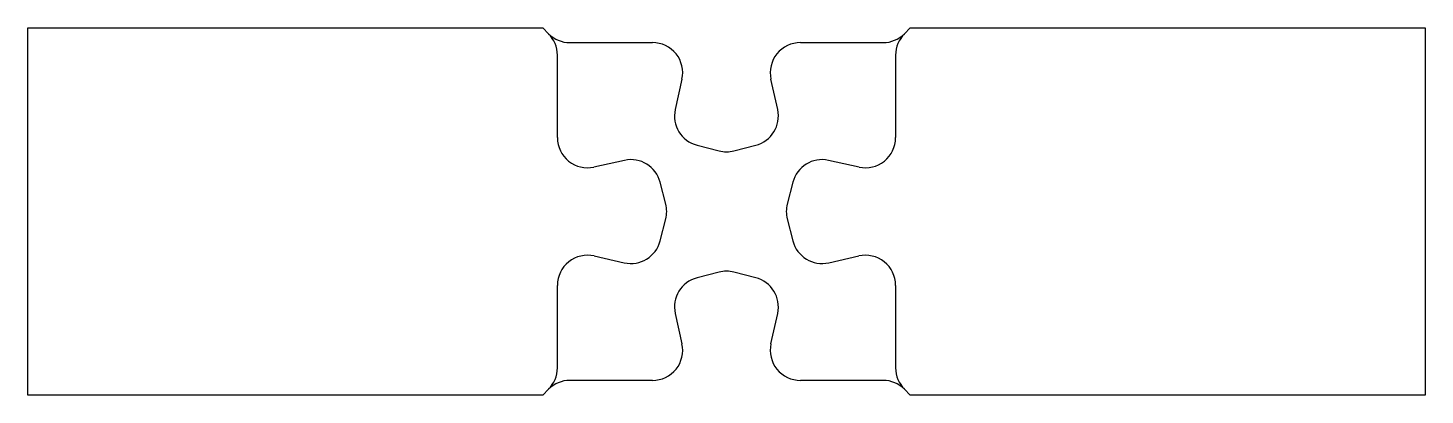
# Model space of a CAD drawing. Extents: x 94 to 284, y 25 to 75.
import ezdxf

# ---------------------------------------------------------------- set-up
doc = ezdxf.new("R2010")
doc.units = 0
doc.layers.add('1', color=7, linetype='CONTINUOUS')

msp = doc.modelspace()

# ---------------------------------------------------------------- linework, layer by layer
at = {"layer": '1', "color": 7, "linetype": 'CONTINUOUS'}
for p, q in [((93.90071, 74.99975), (163.90071, 74.99975)), ((93.90071, 24.99975), (93.90071, 74.99975)), ((164.69985, 74.20061), (163.90071, 74.99975)), ((213.90071, 74.99975), (213.10157, 74.20061)), ((213.90071, 74.99975), (283.90071, 74.99975)), ((283.90071, 74.99975), (283.90071, 24.99975)), ((167.59899, 72.99975), (178.84409, 72.99975)), ((198.95573, 72.99975), (210.20243, 72.99975)), ((165.90071, 60.05477), (165.90071, 71.30147)), ((211.90071, 71.30147), (211.90071, 60.05477)), ((182.84472, 68.00255), (181.9236, 63.89525)), ((195.86346, 63.86929), (194.9513, 68.01966)), ((184.90359, 59.02712), (187.88216, 58.26155)), ((189.91953, 58.26054), (192.87576, 59.01727)), ((175.03117, 56.9625), (170.8808, 56.05034)), ((206.92062, 56.05034), (202.77025, 56.9625)), ((180.63992, 51.01857), (179.88319, 53.9748)), ((197.91823, 53.9748), (197.1615, 51.01857)), ((179.87334, 46.00263), (180.63891, 48.9812)), ((197.16251, 48.9812), (197.92808, 46.00263)), ((170.8979, 43.94376), (175.00521, 43.02264)), ((202.79621, 43.02264), (206.90352, 43.94376)), ((165.90071, 28.69803), (165.90071, 39.94313)), ((187.88216, 41.73795), (184.90359, 40.97238)), ((192.87576, 40.98223), (189.91953, 41.73896)), ((211.90071, 39.94313), (211.90071, 28.69803)), ((181.9236, 36.10425), (182.84472, 31.99695)), ((194.9513, 31.97984), (195.86346, 36.13021)), ((178.84409, 26.99975), (167.59899, 26.99975)), ((210.20243, 26.99975), (198.95573, 26.99975)), ((163.90071, 24.99975), (93.90071, 24.99975)), ((163.90071, 24.99975), (164.69985, 25.79889)), ((213.10157, 25.79889), (213.90071, 24.99975)), ((283.90071, 24.99975), (213.90071, 24.99975))]:
    msp.add_line(p, q, dxfattribs=at)
for centre, start, end in [((161.80071, 71.301474), 0, 45), ((167.598986, 77.09975), 225.02851667, 270), ((210.202434, 77.09975), 270, 314.845725), ((216.00071, 71.301474), 135, 180), ((178.844087, 68.89975), 347.359775, 90), ((198.955725, 68.89975), 90, 192.39534444), ((185.924229, 62.998052), 167.35979722, 255.58542778), ((191.85903, 62.989206), 284.35814444, 12.39530556), ((170.00071, 60.054765), 180, 282.39534444), ((207.80071, 60.054765), 257.60465556, 0), ((175.911254, 52.95807), 14.35814444, 102.39530556), ((188.9028, 62.232477), 255.58542778, 284.35814722), ((201.890166, 52.95807), 77.60469444, 165.64185556), ((176.667983, 50.00184), 345.58542778, 14.35814722), ((201.133437, 50.00184), 165.64185278, 194.41457222), ((175.902408, 47.023269), 257.35974722, 345.58542778), ((201.899012, 47.023269), 194.41457222, 282.64025278), ((170.00071, 39.943127), 77.35979444, 180), ((207.80071, 39.943127), 0, 102.64020556), ((188.9028, 37.767023), 75.64185278, 104.41457222), ((185.924229, 37.001448), 104.41457222, 192.64020278), ((191.85903, 37.010294), 347.60469444, 75.64185556), ((178.844087, 31.09975), 270, 12.640225), ((198.955725, 31.09975), 167.60465556, 270), ((161.80071, 28.698026), 315, 360), ((216.00071, 28.698026), 180, 225), ((167.598986, 22.89975), 90, 135), ((210.202434, 22.89975), 45, 90)]:
    msp.add_arc(centre, 4.1, start, end, dxfattribs=at)

doc.saveas('drawing.dxf')
